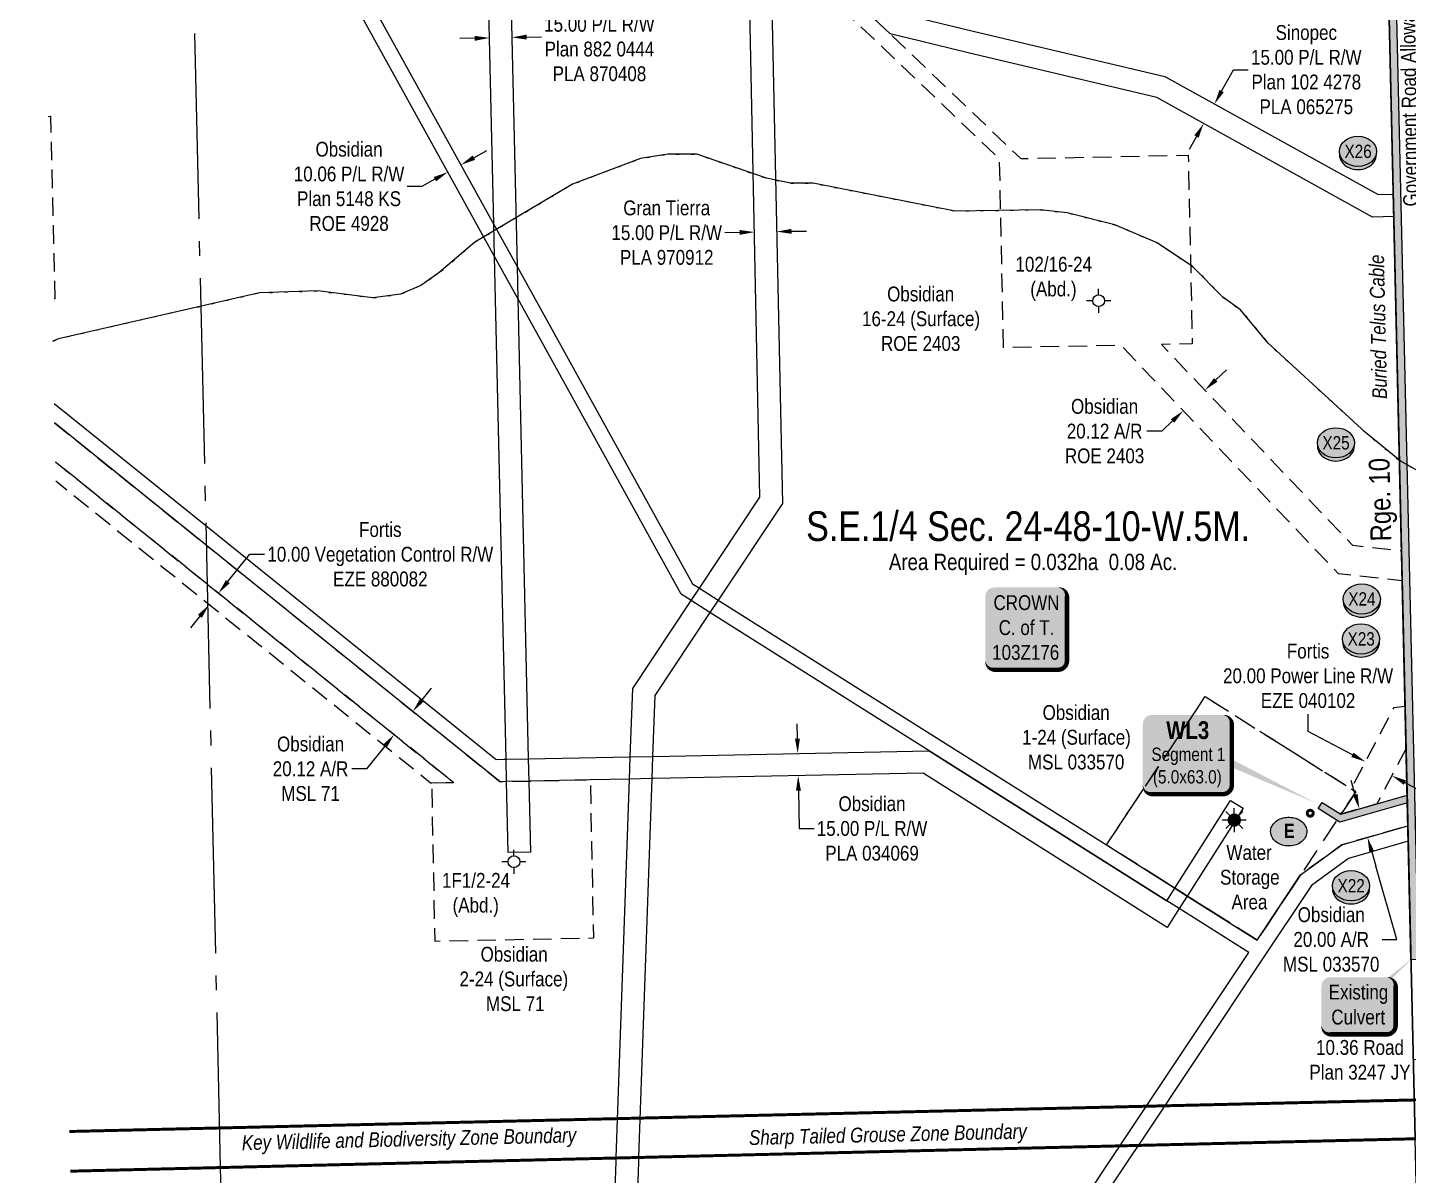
# Model space of a CAD drawing. Extents: x 610781 to 621788, y 5887608 to 5892675.
# Drawn here: x 611538 to 612468, y 5890116 to 5890889 of the extents above; entities that cross this region are included whole.
import ezdxf
from ezdxf.enums import TextEntityAlignment as Align

# ---------------------------------------------------------------- set-up
doc = ezdxf.new("R2010")
doc.units = 0
doc.header["$LTSCALE"] = 5
doc.header["$PDSIZE"] = -1.5
for name, pattern in [('DASHDOT2', [12.7, 6.35, -3.175, 0, -3.175]), ('foc-ACCESSROAD', [3.75, 2.5, -1.25]), ('foc-FLOWLINE', [3.75, 2.5, -1.25]), ('foc-QUARTERLINE', [33, 25, -3, 2, -3]), ('foc-WHEELTRACKS', [2, 0.4, -1.6]), ('HIDDEN2', [4.7625, 3.175, -1.5875])]:
    doc.linetypes.add(name, pattern=pattern)
doc.layers.get('Defpoints').update_dxf_attribs({"color": 9})
for name, color, linetype in [('AS-OWNER', 7, 'Continuous'), ('AS-TELUS', 224, 'foc-TEL'), ('AS-WILDLIFE', 131, 'DASHDOT2'), ('C-RW', 13, 'Continuous'), ('C-SYMBOL', 7, 'Continuous'), ('C-WS', 13, 'foc-ACCESSROAD'), ('C-WS-S', 13, 'Continuous'), ('CG-NOTES', 7, 'Continuous'), ('D-TXT', 6, 'Continuous'), ('F-EZE', 190, 'foc-FLOWLINE'), ('F-RW', 190, 'Continuous'), ('L-AREAWORK', 5, 'Continuous'), ('L-ROAD-T', 7, 'Continuous'), ('L-SEC', 7, 'Continuous'), ('L-SECQ', 8, 'foc-QUARTERLINE'), ('L-TITLEDB-T', 4, 'Continuous'), ('P-CROSSINGS', 250, 'Continuous'), ('P-TEMP-BLOCKS', 250, 'Continuous'), ('P-TEMP-H', 41, 'Continuous'), ('P-TEMP_WORKSPACE', 46, 'Continuous'), ('P-WORKAREA-COUNTY-H1', 71, 'Continuous'), ('P-WORKAREA-COUNTY1', 104, 'Continuous'), ('T-EXISTING TFA', 220, 'HIDDEN2'), ('T-EXISTING TFA-T', 220, 'Continuous'), ('T-WATER-P3', 160, 'foc-WHEELTRACKS')]:
    doc.layers.add(name, color=color, linetype=linetype)
for name, color, linetype, lineweight in [('C-AR-T', 13, 'Continuous', 9), ('C-RW-T', 13, 'Continuous', 9), ('C-WS-T', 13, 'Continuous', 9), ('F-EZE-T', 190, 'Continuous', 9), ('F-RW-T', 190, 'Continuous', 9)]:
    doc.layers.add(name, color=color, linetype=linetype, lineweight=lineweight)
doc.styles.add('100L', font='ARIALN.TTF', dxfattribs={"height": 11})
doc.styles.add('175L', font='ARIALN.TTF', dxfattribs={"height": 20})
doc.styles.add('240', font='ARIALN.TTF', dxfattribs={"height": 30})
doc.styles.add('80', font='ARIALN.TTF', dxfattribs={"height": 10})
doc.styles.add('80CG', font='ARIALN.TTF', dxfattribs={"height": 10})
doc.styles.add('80L', font='ARIALN.TTF', dxfattribs={"height": 10})
doc.styles.add('BOLD', font='ARIALNB.TTF')
doc.styles.add('Crossing', font='ARIALN.TTF', dxfattribs={"height": 10})
doc.styles.add('foc-LtypeFont', font='ARIALN.TTF', dxfattribs={"height": 7.35})
doc.linetypes.add('foc-TEL', pattern='A,2,-1,["T",foc-LtypeFont,S=0.2,R=0,X=-0.425,Y=-0.75],-1.24,8', length=12.24)
doc.linetypes.add('foc-TEL-NOLINE', pattern='A,0,-2,["T",foc-LtypeFont,S=0.2,R=0,X=-0.425,Y=-0.75],-10.24', length=12.24)
doc.linetypes.add('foc-TOPO-flowdirection-NOLINE', pattern='A,0,[">",foc-LtypeFont,S=0.3,R=0,X=0,Y=-0.945],-20,[">",foc-LtypeFont,S=0.3,R=0,X=0,Y=-0.945],0', length=20)
doc.dimstyles.new('Compass 5 000', dxfattribs={"dimscale": 5, "dimtxt": 9, "dimasz": 2, "dimexe": 0.2, "dimexo": 0.0625, "dimgap": 0.5, "dimtad": 0, "dimtih": 1, "dimtoh": 1, "dimzin": 0, "dimdsep": 46, "dimtxsty": '80CG', "dimcen": 0.1, "dimse1": 1, "dimse2": 1, "dimclrd": 256, "dimclrt": 256, "dimaunit": 1, "dimadec": 4, "dimazin": 0, "dimtfac": 0.06, "dimtofl": 0, "dimtmove": 0, "dimatfit": 1, "dimfxl": 0.2, "dimtolj": 1, "dimtzin": 0, "dimlwd": -1, "dimarcsym": 0})

# ---------------------------------------------------------------- blocks, each defined once
blk = doc.blocks.new('*D32')
at = {"layer": 'C-RW-T', "transparency": 16777216}
for p, q in [((611839.28, 5890882.24), (611829.28, 5890882)), ((611874.25, 5890883.05), (611884.25, 5890883.28))]:
    blk.add_line(p, q, dxfattribs=at)
for points in [[(611839.24, 5890883.9), (611839.32, 5890880.57), (611849.28, 5890882.47)], [(611874.21, 5890884.71), (611874.29, 5890881.38), (611864.25, 5890882.81)]]:
    blk.add_solid(points, dxfattribs=at)
at = {"layer": 'Defpoints', "color": 0, "transparency": 16777216}
for p in [(611849.28, 5890882.65), (611864.25, 5890883), (611864.25, 5890882.81)]:
    blk.add_point(p, dxfattribs=at)
at = {"layer": 'C-RW-T', "transparency": 16777216, "insert": (611923.33, 5890883.28), "char_height": 10, "attachment_point": 5, "style": '80CG'}
blk.add_mtext('\\A1;Obsidian\\P15.00 P/L R/W\\PPlan 882 0444\\PPLA 870408', dxfattribs=at)
blk = doc.blocks.new('*D33')
at = {"layer": 'Defpoints', "color": 0, "transparency": 16777216}
for p in [(612330.44, 5890824.8), (612384.74, 5890811.9), (612377.46, 5890798.76)]:
    blk.add_point(p, dxfattribs=at)
at = {"layer": 'F-RW-T', "transparency": 16777216}
for p, q in [((612342.56, 5890846.69), (612350.51, 5890861.05)), ((612350.51, 5890861.05), (612360.51, 5890861.05)), ((612325.59, 5890816.05), (612320.75, 5890807.31))]:
    blk.add_line(p, q, dxfattribs=at)
for points in [[(612341.1, 5890847.5), (612344.02, 5890845.88), (612337.72, 5890837.94)], [(612324.13, 5890816.86), (612327.05, 5890815.25), (612330.44, 5890824.8)]]:
    blk.add_solid(points, dxfattribs=at)
at = {"layer": 'F-RW-T', "transparency": 16777216, "insert": (612399.6, 5890861.05), "char_height": 10, "attachment_point": 5, "style": '80CG'}
blk.add_mtext('\\A1;Sinopec\\P15.00 P/L R/W\\PPlan 102 4278\\PPLA 065275', dxfattribs=at)
blk = doc.blocks.new('*D34')
at = {"layer": 'C-RW-T', "transparency": 16777216}
for p, q in [((612056.71, 5890410.29), (612056.51, 5890420.29)), ((612057.4, 5890375.3), (612057.92, 5890349.7)), ((612057.92, 5890349.7), (612067.92, 5890349.7))]:
    blk.add_line(p, q, dxfattribs=at)
for points in [[(612058.37, 5890410.33), (612055.04, 5890410.26), (612056.91, 5890400.29)], [(612059.07, 5890375.33), (612055.74, 5890375.26), (612057.2, 5890385.3)]]:
    blk.add_solid(points, dxfattribs=at)
at = {"layer": 'Defpoints', "color": 0, "transparency": 16777216}
for p in [(612057.74, 5890400.31), (612057.2, 5890385.3), (612058.04, 5890385.31)]:
    blk.add_point(p, dxfattribs=at)
at = {"layer": 'C-RW-T', "transparency": 16777216, "insert": (612107, 5890349.7), "char_height": 10, "attachment_point": 5, "style": '80CG'}
blk.add_mtext('\\A1;Obsidian\\P15.00 P/L R/W\\PPLA 034069', dxfattribs=at)
blk = doc.blocks.new('*D51')
at = {"layer": 'Defpoints', "color": 0, "transparency": 16777216}
for p in [(612026.49, 5890810.16), (612041.5, 5890810.48), (612027.72, 5890751.63)]:
    blk.add_point(p, dxfattribs=at)
at = {"layer": 'F-RW-T', "transparency": 16777216}
for p, q in [((612017.72, 5890751.42), (612007.72, 5890751.21)), ((612052.73, 5890752.16), (612062.72, 5890752.37))]:
    blk.add_line(p, q, dxfattribs=at)
for points in [[(612017.69, 5890753.09), (612017.76, 5890749.76), (612027.72, 5890751.63)], [(612052.69, 5890753.83), (612052.76, 5890750.49), (612042.73, 5890751.95)]]:
    blk.add_solid(points, dxfattribs=at)
at = {"layer": 'F-RW-T', "transparency": 16777216, "insert": (611968.64, 5890751.21), "char_height": 10, "attachment_point": 5, "style": '80CG', "bg_fill": 3, "box_fill_scale": 1.1, "bg_fill_color": 256, "bg_fill_true_color": 13158600, "bg_fill_transparency": 0}
blk.add_mtext('\\A1;Gran Tierra\\P15.00 P/L R/W\\PPLA 970912', dxfattribs=at)
blk = doc.blocks.new('GAS')
h = blk.add_hatch(color=255)
h.dxf.hatch_style = 1
edge = h.paths.add_edge_path()
edge.add_arc((0, 0), 0.9, 0, 360)
for p, q in [((-0.81, 0), (-1.62, 0)), ((-0.57, 0.57), (-1.14, 1.14)), ((0, 0.81), (0, 1.62)), ((0.57, 0.57), (1.14, 1.14)), ((1.62, 0), (0.81, 0)), ((-0.57, -0.57), (-1.14, -1.14)), ((0, -0.81), (0, -1.62)), ((1.14, -1.14), (0.57, -0.57))]:
    blk.add_line(p, q)
blk.add_circle((0, 0), 0.8)
blk = doc.blocks.new('*D83')
at = {"layer": 'C-AR-T', "transparency": 16777216}
for p, q in [((611803.87, 5890436.45), (611810.14, 5890444.24)), ((611778.69, 5890405.19), (611766.4, 5890389.93)), ((611766.4, 5890389.93), (611756.4, 5890389.93))]:
    blk.add_line(p, q, dxfattribs=at)
for points in [[(611802.57, 5890437.49), (611805.16, 5890435.4), (611797.59, 5890428.66)], [(611777.4, 5890406.24), (611779.99, 5890404.15), (611784.97, 5890412.98)]]:
    blk.add_solid(points, dxfattribs=at)
at = {"layer": 'Defpoints', "color": 0, "transparency": 16777216}
for p in [(611728.43, 5890484.37), (611715.8, 5890468.69), (611797.59, 5890428.66)]:
    blk.add_point(p, dxfattribs=at)
at = {"layer": 'C-AR-T', "transparency": 16777216, "insert": (611728.67, 5890389.93), "char_height": 10, "attachment_point": 5, "style": '80CG'}
blk.add_mtext('\\A1;Obsidian\\P20.12 A/R\\PMSL 71', dxfattribs=at)
blk = doc.blocks.new('*D84')
at = {"layer": 'Defpoints', "color": 0, "transparency": 16777216}
for p in [(611660.35, 5890500.5), (611732.89, 5890454.93), (611726.61, 5890447.13)]:
    blk.add_point(p, dxfattribs=at)
at = {"layer": 'F-EZE-T', "transparency": 16777216}
for p, q in [((611672.9, 5890516.08), (611687.73, 5890534.49)), ((611687.73, 5890534.49), (611697.73, 5890534.49)), ((611654.08, 5890492.71), (611647.81, 5890484.93))]:
    blk.add_line(p, q, dxfattribs=at)
for points in [[(611671.61, 5890517.13), (611674.2, 5890515.04), (611666.63, 5890508.29)], [(611652.78, 5890493.76), (611655.38, 5890491.67), (611660.35, 5890500.5)]]:
    blk.add_solid(points, dxfattribs=at)
at = {"layer": 'F-EZE-T', "transparency": 16777216, "insert": (611775.67, 5890534.49), "char_height": 10, "attachment_point": 5, "style": '80CG'}
blk.add_mtext('\\A1;Fortis\\P10.00 Vegetation Control R/W\\PEZE 880082', dxfattribs=at)
blk = doc.blocks.new('*D86')
at = {"layer": 'C-AR-T', "transparency": 16777216}
for p, q in [((612338.53, 5890652.02), (612345.78, 5890658.91)), ((612309.46, 5890624.35), (612302.21, 5890617.46)), ((612302.21, 5890617.46), (612292.21, 5890617.46))]:
    blk.add_line(p, q, dxfattribs=at)
for points in [[(612337.38, 5890653.22), (612339.68, 5890650.81), (612331.29, 5890645.12)], [(612308.31, 5890625.56), (612310.61, 5890623.15), (612316.7, 5890631.25)]]:
    blk.add_solid(points, dxfattribs=at)
at = {"layer": 'Defpoints', "color": 0, "transparency": 16777216}
for p in [(612316.7, 5890631.25), (612355.49, 5890619.68), (612340.91, 5890605.81)]:
    blk.add_point(p, dxfattribs=at)
at = {"layer": 'C-AR-T', "transparency": 16777216, "insert": (612263.68, 5890617.46), "char_height": 10, "attachment_point": 5, "style": '80CG', "bg_fill": 3, "box_fill_scale": 1.1, "bg_fill_color": 256, "bg_fill_true_color": 13158600, "bg_fill_transparency": 0}
blk.add_mtext('\\A1;Obsidian\\P20.12 A/R\\PROE 2403', dxfattribs=at)
blk = doc.blocks.new('*D88')
at = {"layer": 'C-RW-T', "transparency": 16777216}
for p, q in [((611838.72, 5890801.78), (611847.47, 5890806.62)), ((611803.69, 5890782.42), (611793.69, 5890782.42)), ((611812.45, 5890787.26), (611803.69, 5890782.42))]:
    blk.add_line(p, q, dxfattribs=at)
for points in [[(611837.91, 5890803.24), (611839.52, 5890800.32), (611829.96, 5890796.94)], [(611811.64, 5890788.72), (611813.25, 5890785.8), (611821.2, 5890792.1)]]:
    blk.add_solid(points, dxfattribs=at)
at = {"layer": 'Defpoints', "color": 0, "transparency": 16777216}
for p in [(611796.37, 5890857.72), (611787.6, 5890852.87), (611821.2, 5890792.1)]:
    blk.add_point(p, dxfattribs=at)
at = {"layer": 'C-RW-T', "transparency": 16777216, "insert": (611754.61, 5890782.42), "char_height": 10, "attachment_point": 5, "style": '80CG'}
blk.add_mtext('\\A1;Obsidian\\P10.06 P/L R/W\\PPlan 5148 KS\\PROE 4928', dxfattribs=at)
blk = doc.blocks.new('*D89')
at = {"layer": 'C-AR-T', "transparency": 16777216}
for p, q in [((612432.6, 5890372.52), (612429.84, 5890382.13)), ((612443.66, 5890334.06), (612446.42, 5890324.45)), ((612460.66, 5890274.92), (612446.42, 5890324.45)), ((612450.66, 5890274.92), (612460.66, 5890274.92))]:
    blk.add_line(p, q, dxfattribs=at)
for points in [[(612434.2, 5890372.98), (612431, 5890372.06), (612435.36, 5890362.91)], [(612445.26, 5890334.52), (612442.06, 5890333.6), (612440.89, 5890343.67)]]:
    blk.add_solid(points, dxfattribs=at)
at = {"layer": 'Defpoints', "color": 0, "transparency": 16777216}
for p in [(612435.36, 5890362.91), (612446.43, 5890366.09), (612451.95, 5890346.85)]:
    blk.add_point(p, dxfattribs=at)
at = {"layer": 'C-AR-T', "transparency": 16777216, "insert": (612416.39, 5890274.92), "char_height": 10, "attachment_point": 5, "style": '80CG'}
blk.add_mtext('\\A1;Obsidian\\P20.00 A/R\\PMSL 033570', dxfattribs=at)
blk = doc.blocks.new('GABD')
for p, q in [((-0.81, 0), (-1.62, 0)), ((0, 0.81), (0, 1.62)), ((1.62, 0), (0.81, 0)), ((0, -0.81), (0, -1.62))]:
    blk.add_line(p, q)
blk.add_circle((0, 0), 0.8)
blk = doc.blocks.new('*D145')
at = {"layer": 'Defpoints', "color": 0, "transparency": 16777216}
for p in [(612491, 5890231.71), (612501.32, 5890231.95), (612502.18, 5890194.5)]:
    blk.add_point(p, dxfattribs=at)
at = {"layer": 'L-TITLEDB-T', "transparency": 16777216}
for p, q in [((612481.87, 5890194.03), (612471.88, 5890193.8)), ((612512.18, 5890194.73), (612522.18, 5890194.96))]:
    blk.add_line(p, q, dxfattribs=at)
for points in [[(612481.83, 5890195.69), (612481.91, 5890192.36), (612491.87, 5890194.26)], [(612512.14, 5890196.4), (612512.22, 5890193.06), (612502.18, 5890194.5)]]:
    blk.add_solid(points, dxfattribs=at)
at = {"layer": 'L-TITLEDB-T', "transparency": 16777216, "insert": (612435.78, 5890193.8), "char_height": 10, "attachment_point": 5, "style": '80CG'}
blk.add_mtext('\\A1;10.36 Road\\PPlan 3247 JY', dxfattribs=at)
blk = doc.blocks.new('xing2')
h = blk.add_hatch(color=50)
h.dxf.hatch_style = 1
edge = h.paths.add_edge_path()
edge.add_ellipse((0, 0), major_axis=(-12.5, 0), ratio=0.816297, start_angle=0, end_angle=360)
h = blk.add_hatch(color=250)
h.dxf.hatch_style = 1
edge = h.paths.add_edge_path()
edge.add_ellipse((0, -2.05), major_axis=(-12.5, 0), ratio=0.816297, start_angle=0, end_angle=180)
edge.add_line((12.5, -2.05), (12.5, 0))
edge.add_ellipse((0, 0), major_axis=(-12.5, 0), ratio=0.816297, start_angle=0, end_angle=180, ccw=False)
edge.add_line((-12.5, 0), (-12.5, -2.05))
at = {"color": 250}
blk.add_ellipse((0, 0), major_axis=(-12.5, 0), ratio=0.816297, dxfattribs=at)
blk.add_ellipse((0, -2.05), major_axis=(-12.5, 0), ratio=0.816297, start_param=0, end_param=3.141593, dxfattribs=at)
at = {"color": 250, "style": 'Crossing'}
blk.add_attdef('CROSSING', text='', height=9, dxfattribs=at).set_placement((0.09, 0.02), align=Align.MIDDLE_CENTER)
at = {"color": 250, "style": 'Crossing', "flags": 1}
for tag, p in [('OWNER', (0.09, -12.49)), ('DESCRIPTION', (0.09, -25.77)), ('LOCATION', (0.09, -39.3)), ('DWG_REF', (0.09, -52.84))]:
    blk.add_attdef(tag, text='', height=9, dxfattribs=at).set_placement(p, align=Align.MIDDLE_CENTER)
blk = doc.blocks.new('*U204')
h = blk.add_hatch(color=191)
edge = h.paths.add_edge_path()
edge.add_line((-24, -34.83), (24, -34.83))
edge.add_arc((24, -28.83), 6, 270, 360)
edge.add_line((30, -28.83), (30, 12.5))
edge.add_arc((24, 12.5), 6, 0, 90)
edge.add_line((24, 18.5), (-24, 18.5))
edge.add_arc((-24, 12.5), 6, 90, 180)
edge.add_line((-30, 12.5), (-30, -28.83))
edge.add_arc((-24, -28.83), 6, 180, 270)
at = {"color": 250, "flags": 128}
blk.add_lwpolyline([(-24, -34.83, 3, 3, 0), (24, -34.83, 3, 3, 0.414214), (30, -28.83, 3, 3, 0), (30, 12.5, 3, 0, 0.414214), (24, 18.5, 0, 0, 0), (-24, 18.5, 0, 0, 0.414214), (-30, 12.5, 0, 0, 0), (-30, -28.83, 0, 3, 0.414214)], format="xyseb", close=True, dxfattribs=at)
at = {"flags": 128}
blk.add_lwpolyline([(87.22, -41.15, 0, 7.5, 0), (0, 0, 0, 0, 0)], format="xyseb", dxfattribs=at)
at = {"color": 250}
for tag, p, height, style in [('TEMP_AREA_W1_001', (-9.21, 2.24), 12, 'BOLD'), ('ENTER_TEXT_001', (-30.66, -12.47), 9, '80')]:
    blk.add_attdef(tag, p, '', height=height, dxfattribs=dict(at, style=style))
blk = doc.blocks.new('AA')
at = {"const_width": 4}
blk.add_lwpolyline([(-1, 0, 1), (1, 0, 1)], format="xyb", close=True, dxfattribs=at)
blk.add_circle((0, 0), 2)
blk = doc.blocks.new('Route_Letters')
h = blk.add_hatch(color=255)
h.dxf.hatch_style = 1
edge = h.paths.add_edge_path()
edge.add_ellipse((-0.12, 0.46), major_axis=(-11.97, 0), ratio=0.789318, start_angle=0, end_angle=360)
at = {"color": 5}
blk.add_open_spline([(-12.34, 0.46), (-12.34, -0.25), (-12.24, -0.97), (-11.72, -2.79), (-11.14, -3.88), (-9.56, -5.81), (-8.54, -6.66), (-6.22, -8.02), (-4.9, -8.54), (-2.12, -9.17), (-0.66, -9.3), (2.22, -9.13), (3.64, -8.84), (6.27, -7.89), (7.48, -7.22), (9.54, -5.6), (10.38, -4.64), (11.6, -2.54), (11.97, -1.4), (12.18, 0.91), (12.02, 2.08), (11.2, 4.3), (10.54, 5.35), (8.8, 7.2), (7.72, 7.99), (5.29, 9.24), (3.93, 9.68), (1.11, 10.18), (-0.35, 10.23), (-3.22, 9.91), (-4.61, 9.55), (-7.16, 8.47), (-8.32, 7.75), (-10.24, 6.02), (-11, 5.02), (-12.05, 2.86), (-12.32, 1.7), (-12.34, 0.52), (-12.34, 0.49), (-12.34, 0.46)], degree=3, knots=[0, 0, 0, 0, 0.219529, 0.219529, 0.575727, 0.575727, 0.931924, 0.931924, 1.288121, 1.288121, 1.644318, 1.644318, 2.000515, 2.000515, 2.356712, 2.356712, 2.712909, 2.712909, 3.069107, 3.069107, 3.425304, 3.425304, 3.781501, 3.781501, 4.137698, 4.137698, 4.493895, 4.493895, 4.850092, 4.850092, 5.20629, 5.20629, 5.562487, 5.562487, 5.918684, 5.918684, 6.274881, 6.274881, 6.283185, 6.283185, 6.283185, 6.283185], dxfattribs=at)
at = {"color": 14, "style": 'BOLD'}
blk.add_attdef('A', text='', height=9.5, dxfattribs=at).set_placement((0.22, 0.98), align=Align.MIDDLE)
blk = doc.blocks.new('*U135')
h = blk.add_hatch(color=255)
edge = h.paths.add_edge_path()
edge.add_line((-21.5, -28.5), (21.5, -28.5))
edge.add_arc((21.5, -22.5), 6, 270, 360)
edge.add_line((27.5, -22.5), (27.5, 21))
edge.add_arc((21.5, 21), 6, 0, 90)
edge.add_line((21.5, 27), (-21.5, 27))
edge.add_arc((-21.5, 21), 6, 90, 180)
edge.add_line((-27.5, 21), (-27.5, -22.5))
edge.add_arc((-21.5, -22.5), 6, 180, 270)
at = {"color": 14, "flags": 128}
blk.add_lwpolyline([(-21.5, -28.5, 3, 3, 0), (21.5, -28.5, 3, 3, 0.414214), (27.5, -22.5, 3, 3, 0), (27.5, 21, 3, 0, 0.414214), (21.5, 27, 0, 0, 0), (-21.5, 27, 0, 0, 0.414214), (-27.5, 21, 0, 0, 0), (-27.5, -22.5, 0, 3, 0.414214)], format="xyseb", close=True, dxfattribs=at)
at = {"color": 14, "style": '80'}
blk.add_attdef('ENTER_TEXT_001', (-26.85, -4.92), '', height=10, dxfattribs=at)
blk = doc.blocks.new('*U207')
h = blk.add_hatch(color=254)
edge = h.paths.add_edge_path()
edge.add_line((-19, -20), (19, -20))
edge.add_arc((19, -14), 6, 270, 360)
edge.add_line((25, -14), (25, 12.5))
edge.add_arc((19, 12.5), 6, 0, 90)
edge.add_line((19, 18.5), (-19, 18.5))
edge.add_arc((-19, 12.5), 6, 90, 180)
edge.add_line((-25, 12.5), (-25, -14))
edge.add_arc((-19, -14), 6, 180, 270)
at = {"color": 160, "flags": 128}
blk.add_lwpolyline([(-19, -20, 3, 3, 0), (19, -20, 3, 3, 0.414214), (25, -14, 3, 3, 0), (25, 12.5, 3, 0, 0.414214), (19, 18.5, 0, 0, 0), (-19, 18.5, 0, 0, 0.414214), (-25, 12.5, 0, 0, 0), (-25, -14, 0, 3, 0.414214)], format="xyseb", close=True, dxfattribs=at)
at = {"color": 160, "style": '80'}
blk.add_attdef('ENTER_TEXT_001', (-26.85, -4.92), '', height=10, dxfattribs=at)

msp = doc.modelspace()

# ---------------------------------------------------------------- hatches: boundary and pattern name
at = {"layer": 'P-TEMP-H'}
h = msp.add_hatch(color=256, dxfattribs=at)
h.dxf.hatch_style = 1
h.paths.add_polyline_path([(612467.559, 5890372.162), (612467.679, 5890366.996), (612422.157, 5890353.909), (612407.578, 5890363.112), (612410.245, 5890367.338), (612422.93, 5890359.332)])
at = {"layer": 'P-WORKAREA-COUNTY-H1'}
h = msp.add_hatch(color=256, dxfattribs=at)
h.dxf.hatch_style = 1
edge = h.paths.add_edge_path()
edge.add_arc((611739.098, 5888981.847), 90.354, 123.592921, 167.709036, ccw=False)
edge.add_line((611689.106, 5889057.111), (611689.773, 5889057.551))
edge.add_arc((611810.5, 5888865.879), 226.524, 120.092271, 122.205222, ccw=False)
edge.add_line((611696.922, 5889061.872), (611740.61, 5889083.982))
edge.add_line((611740.61, 5889083.982), (611952.759, 5889191.429))
edge.add_arc((530229.13, 6050637.304), 180951.712, 296.84845563, 296.87355299)
edge.add_line((612023.469, 5889227.242), (612128.297, 5889280.464))
edge.add_line((612128.297, 5889280.464), (612193.384, 5889333.875))
edge.add_line((612193.384, 5889333.875), (612243.764, 5889375.06))
edge.add_line((612243.764, 5889375.06), (612319.297, 5889436.981))
edge.add_line((612319.297, 5889436.981), (612366.803, 5889475.926))
edge.add_arc((612074.144, 5889832.818), 461.542, 309.352545, 320.539879)
edge.add_arc((612079.093, 5889829.285), 455.476, 320.487313, 332.197726)
edge.add_line((612481.99, 5889616.841), (612510.335, 5889616.841))
edge.add_line((612510.335, 5889616.841), (612508.59, 5889693.606))
edge.add_line((612508.59, 5889693.606), (612498.415, 5890141.395))
edge.add_line((612498.415, 5890141.395), (612495.628, 5890261.724))
edge.add_line((612495.628, 5890261.724), (612470.14, 5890261.132))
edge.add_line((612470.14, 5890261.132), (612454.248, 5890944.827))
edge.add_line((612454.248, 5890944.827), (612440.942, 5891528.329))
edge.add_line((612440.942, 5891528.329), (612440.828, 5891533.326))
edge.add_line((612440.828, 5891533.326), (612445.825, 5891533.439))
edge.add_line((612445.825, 5891533.439), (612459.245, 5890944.944))
edge.add_line((612459.245, 5890944.944), (612475.022, 5890266.245))
edge.add_line((612475.022, 5890266.245), (612500.531, 5890266.837))
edge.add_line((612500.531, 5890266.837), (612503.412, 5890141.51))
edge.add_line((612503.412, 5890141.51), (612513.587, 5889693.719))
edge.add_line((612513.587, 5889693.719), (612515.448, 5889611.843))
edge.add_line((612515.448, 5889611.843), (612484.993, 5889611.843))
edge.add_arc((612079.093, 5889829.285), 460.474, 320.487313, 331.821939, ccw=False)
edge.add_arc((612074.16, 5889832.801), 466.517, 309.352264, 320.539598, ccw=False)
edge.add_line((612369.972, 5889472.062), (612322.465, 5889433.116))
edge.add_line((612322.465, 5889433.116), (612246.93, 5889371.193))
edge.add_line((612246.93, 5889371.193), (612196.551, 5889330.008))
edge.add_line((612196.551, 5889330.008), (612131.046, 5889276.254))
edge.add_line((612131.046, 5889276.254), (612025.732, 5889222.786))
edge.add_arc((530225.209, 6050645.04), 180965.383, 296.84845727, 296.87355464, ccw=False)
edge.add_line((611955.016, 5889186.97), (611742.868, 5889079.523))
edge.add_line((611742.868, 5889079.523), (611699.306, 5889057.477))
edge.add_arc((611810.5, 5888865.879), 221.526, 120.128729, 122.192181)
edge.add_line((611692.48, 5889053.349), (611691.863, 5889052.943))
edge.add_arc((611739.098, 5888981.847), 85.356, 123.599422, 167.709036)
edge.add_line((611655.698, 5889000.018), (611650.814, 5889001.082))

# ---------------------------------------------------------------- linework, layer by layer
at = {"layer": 'AS-TELUS', "linetype": 'foc-TEL-NOLINE', "flags": 128}
msp.add_lwpolyline([(612104.4, 5889333.232), (612160.697, 5889379.309), (612176.312, 5889392.093), (612194.052, 5889406.618), (612201.894, 5889413.049), (612206.313, 5889416.678), (612215.803, 5889424.471), (612220.533, 5889428.357), (612225.251, 5889432.222), (612246.6, 5889449.714), (612254.389, 5889456.096), (612276.813, 5889474.47), (612286.693, 5889482.565), (612331.356, 5889519.16), (612333.669, 5889521.07), (612335.968, 5889522.997), (612338.253, 5889524.941), (612340.523, 5889526.901), (612342.779, 5889528.879), (612345.413, 5889531.228), (612348.026, 5889533.601), (612350.619, 5889535.995), (612353.191, 5889538.412), (612355.742, 5889540.852), (612358.271, 5889543.313), (612360.779, 5889545.796), (612363.265, 5889548.301), (612365.729, 5889550.828), (612368.171, 5889553.376), (612370.592, 5889555.946), (612372.989, 5889558.536), (612375.364, 5889561.146), (612377.717, 5889563.777), (612380.046, 5889566.429), (612382.352, 5889569.101), (612384.635, 5889571.793), (612386.894, 5889574.504), (612389.13, 5889577.234), (612391.342, 5889579.985), (612393.529, 5889582.755), (612395.693, 5889585.543), (612397.833, 5889588.35), (612399.948, 5889591.176), (612402.038, 5889594.02), (612404.104, 5889596.882), (612406.144, 5889599.761), (612408.16, 5889602.658), (612410.15, 5889605.573), (612412.115, 5889608.505), (612414.054, 5889611.454), (612415.968, 5889614.419), (612417.855, 5889617.401), (612419.717, 5889620.4), (612421.553, 5889623.415), (612423.362, 5889626.445), (612425.145, 5889629.491), (612426.901, 5889632.552), (612428.631, 5889635.629), (612430.334, 5889638.72), (612432.01, 5889641.826), (612433.658, 5889644.947), (612435.28, 5889648.082), (612436.875, 5889651.231), (612438.442, 5889654.393), (612439.982, 5889657.569), (612441.493, 5889660.758), (612442.977, 5889663.96), (612444.433, 5889667.175), (612445.861, 5889670.403), (612447.261, 5889673.642), (612448.78, 5889677.247), (612450.021, 5889680.267), (612451.238, 5889683.298), (612452.43, 5889686.338), (612453.596, 5889689.382), (612453.834, 5889690.019), (612454.739, 5889692.439), (612455.066, 5889693.326), (612456.266, 5889696.645), (612457.438, 5889699.974), (612458.58, 5889703.314), (612459.694, 5889706.662), (612460.778, 5889710.021), (612461.833, 5889713.39), (612462.859, 5889716.767), (612463.855, 5889720.153), (612464.823, 5889723.547), (612465.76, 5889726.95), (612466.668, 5889730.36), (612467.18, 5889732.342), (612467.542, 5889733.78), (612468.022, 5889735.686), (612468.391, 5889737.206), (612468.835, 5889739.038), (612469.21, 5889740.639), (612469.62, 5889742.397), (612470, 5889744.078), (612470.372, 5889745.752), (612470.759, 5889747.526), (612471.098, 5889749.112), (612471.488, 5889750.978), (612471.795, 5889752.478), (612472.186, 5889754.438), (612472.462, 5889755.85), (612472.855, 5889757.904), (612473.102, 5889759.226), (612473.494, 5889761.374), (612473.714, 5889762.609), (612474.104, 5889764.85), (612474.682, 5889768.332), (612475.23, 5889771.819), (612475.747, 5889775.311), (612476.234, 5889778.806), (612476.691, 5889782.306), (612477.118, 5889785.809), (612477.513, 5889789.316), (612477.879, 5889792.827), (612478.214, 5889796.34), (612478.518, 5889799.856), (612478.791, 5889803.375), (612479.035, 5889806.896), (612479.247, 5889810.419), (612479.429, 5889813.944), (612479.581, 5889817.47), (612479.701, 5889820.998), (612479.791, 5889824.526), (612479.85, 5889828.055), (612479.968, 5889830.634), (612472.938, 5890140.722), (612454.248, 5890944.827), (612435.912, 5891748.933), (612435.45, 5891769.036), (612414.651, 5892673.451)], dxfattribs=at)
at = {"layer": 'AS-WILDLIFE', "const_width": 1.999, "flags": 128}
msp.add_lwpolyline([(611566.209, 5890145.563), (613395.089, 5890188.437)], dxfattribs=at)
at = {"layer": 'C-RW'}
for points in [[(611757.371, 5890928.196), (611852.213, 5890756.783), (611867.832, 5890728.516), (611985.968, 5890514.683), (611990.68, 5890511.709), (612003.374, 5890503.696), (612264.881, 5890338.634), (612264.881, 5890338.634), (612310.919, 5890309.576), (612319.381, 5890304.237), (612366.444, 5890274.532), (612395.693, 5890318.442), (612423.506, 5890338.677), (612468.04, 5890351.479), (612468.281, 5890341.093), (612427.992, 5890329.502), (612403.082, 5890311.388), (612369.244, 5890260.596), (612286.493, 5890136.327), (612274.209, 5890136.033), (612360.858, 5890266.172), (612313.935, 5890295.726), (612305.527, 5890301.091), (612145.548, 5890402.059), (611997.717, 5890495.232), (611985.174, 5890503.413), (611978.412, 5890507.563), (611868.316, 5890706.861), (611852.691, 5890735.131), (611746.105, 5890927.927)], [(611863.142, 5890930.724), (611867.832, 5890728.516), (611868.316, 5890706.861), (611875.375, 5890396.677), (611875.716, 5890381.672), (611875.716, 5890381.672), (611876.804, 5890333.809), (611861.812, 5890333.479), (611860.724, 5890381.373), (611860.383, 5890396.378), (611852.691, 5890735.131), (611852.213, 5890756.783), (611848.161, 5890930.366)], [(611555.875, 5890636.199), (611658.11, 5890553.853), (611853.786, 5890396.247), (611858.798, 5890396.347), (611860.383, 5890396.378), (611875.375, 5890396.677), (611944.11, 5890398.05), (611959.138, 5890398.349), (611959.506, 5890398.356), (612145.548, 5890402.059), (612305.527, 5890301.091), (612310.919, 5890309.576), (612348.509, 5890368.709), (612356.952, 5890363.342), (612319.381, 5890304.237), (612313.935, 5890295.726), (612305.938, 5890283.089), (612141.347, 5890386.975), (611959.806, 5890383.351), (611958.614, 5890383.328), (611943.586, 5890383.028), (611917.142, 5890382.499), (611875.716, 5890381.672), (611860.724, 5890381.373), (611856.408, 5890381.288), (611658.405, 5890540.769), (611556.147, 5890623.133)], [(612220.677, 5890055.755), (612274.209, 5890136.033), (612286.493, 5890136.327), (612282.572, 5890130.423), (612232.951, 5890056.034)]]:
    msp.add_lwpolyline(points, dxfattribs=at)
at = {"layer": 'C-WS', "flags": 128}
for points in [[(611538.018, 5891441.605), (611640.285, 5891343.062), (611734.673, 5891252.112), (611756.465, 5891231.113), (611775.501, 5891212.777), (611790.756, 5891198.076), (611806.024, 5891183.359), (611900.875, 5891091.961), (611915.039, 5891078.313), (611932.194, 5891061.782), (611943.633, 5891050.761), (612022.912, 5890975.996), (612038.258, 5890961.524), (612065.767, 5890935.575), (612119.196, 5890885.195), (612207.149, 5890801.129), (612320.054, 5890803.525), (612322.752, 5890676.382), (612301.967, 5890675.94), (612430.739, 5890540.595), (612463.793, 5890536.979), (612464.265, 5890516.676), (612421.229, 5890521.384), (612274.731, 5890675.362), (612195.609, 5890673.683), (612192.911, 5890800.826), (612112.266, 5890877.895), (612051.459, 5890935.232), (612038.596, 5890947.37), (612023.245, 5890961.847), (611936.687, 5891043.475), (611927.891, 5891051.951), (611916.273, 5891063.147), (611900.322, 5891078.518), (611899.416, 5891079.391), (611858.851, 5891118.48), (611852.305, 5891124.789), (611792.294, 5891182.618), (611791.858, 5891183.038), (611776.594, 5891197.748), (611758.61, 5891215.078), (611736.83, 5891236.066), (611715.053, 5891257.051), (611640.607, 5891328.789), (611538.34, 5891427.338)], [(611551.83, 5890829.613), (611553.444, 5890829.652), (611556.393, 5890706.708), (611554.405, 5890706.66)], [(611556.147, 5890623.133), (611658.405, 5890540.769), (611856.408, 5890381.288), (611860.724, 5890381.373), (611875.716, 5890381.672), (611917.142, 5890382.499), (611919.272, 5890275.783), (611812.555, 5890273.653), (611810.426, 5890380.359), (611825.091, 5890380.663), (611659, 5890514.441), (611556.696, 5890596.842)]]:
    msp.add_lwpolyline(points, dxfattribs=at)
msp.add_lwpolyline([(612429.89, 5890376.469), (612433.026, 5890374.489), (612422.93, 5890359.332), (612447.145, 5890366.292), (612467.559, 5890372.162), (612468.04, 5890351.479), (612423.506, 5890338.677), (612395.693, 5890318.442), (612366.444, 5890274.532), (612319.381, 5890304.237), (612310.919, 5890309.576), (612264.881, 5890338.634), (612331.464, 5890438.594), (612429.89, 5890376.469)], close=True, dxfattribs=at)
at = {"layer": 'CG-NOTES', "color": 160, "flags": 128}
msp.add_lwpolyline([(612471.721, 5890262.74, 0, 4.998, 0), (612435.011, 5890230.603, 0, 0, 0)], format="xyseb", dxfattribs=at)
at = {"layer": 'F-EZE', "flags": 128}
msp.add_lwpolyline([(611556.696, 5890596.842), (611659, 5890514.441), (611825.1, 5890380.656), (611810.426, 5890380.354), (611809.553, 5890380.331), (611659.295, 5890501.355), (611556.968, 5890583.774)], dxfattribs=at)
msp.add_lwpolyline([(612466.892, 5890403.656), (612447.145, 5890366.292), (612422.93, 5890359.332), (612433.026, 5890374.489), (612429.89, 5890376.469), (612458.828, 5890431.225), (612466.227, 5890432.282), (612466.892, 5890403.656)], close=True, dxfattribs=at)
at = {"layer": 'F-EZE-T'}
msp.add_line((612466.051, 5890380.664), (612474.892, 5890375.991), dxfattribs=at)
msp.add_lwpolyline([(612430.676, 5890399.359), (612400.803, 5890415.148), (612400.803, 5890426.751)], dxfattribs=at)
for points in [[(612431.455, 5890400.833), (612429.898, 5890397.886), (612439.518, 5890394.687)], [(612466.83, 5890382.137), (612465.272, 5890379.19), (612457.21, 5890385.336)]]:
    msp.add_solid(points, dxfattribs=at)
at = {"layer": 'F-RW'}
for points in [[(611931.97, 5890049.764), (611934.605, 5890125.345), (611934.696, 5890127.919), (611943.587, 5890383.028), (611944.11, 5890398.05), (611945.715, 5890444.094), (611985.191, 5890503.446), (611990.68, 5890511.709), (612031.482, 5890573.066), (612023.866, 5890934.571)], [(612038.87, 5890934.93), (612046.598, 5890568.695), (612003.374, 5890503.696), (611997.711, 5890495.201), (611960.566, 5890439.324), (611959.138, 5890398.349), (611958.615, 5890383.328), (611949.726, 5890128.278), (611949.605, 5890124.823), (611946.673, 5890040.717)], [(612116.825, 5890901.173), (612175.12, 5890887.009), (612304.274, 5890856.428), (612447.924, 5890776.931), (612458.211, 5890777.161), (612458.559, 5890762.156), (612444.212, 5890761.779), (612298.815, 5890842.316), (612171.661, 5890872.404), (612138.736, 5890880.49), (612119.196, 5890885.195), (612065.766, 5890935.575)]]:
    msp.add_lwpolyline(points, dxfattribs=at)
at = {"layer": 'L-SEC'}
for points in [[(612435.912, 5891748.933), (612454.248, 5890944.827), (612472.938, 5890140.722)], [(611566.878, 5890119.015), (611667.809, 5890121.486), (612472.938, 5890140.722)]]:
    msp.add_lwpolyline(points, dxfattribs=at)
at = {"layer": 'L-SECQ'}
for p, q in [((611650.553, 5890885.568), (611667.809, 5890121.486)), ((611667.809, 5890121.486), (611704.359, 5888514.385))]:
    msp.add_line(p, q, dxfattribs=at)
at = {"layer": 'P-TEMP_WORKSPACE'}
msp.add_lwpolyline([(612467.559, 5890372.162), (612467.679, 5890366.996), (612422.157, 5890353.909), (612407.578, 5890363.112), (612410.245, 5890367.338), (612422.93, 5890359.332)], close=True, dxfattribs=at)
at = {"layer": 'P-WORKAREA-COUNTY1', "flags": 128}
msp.add_lwpolyline([(612508.59, 5889693.606), (612498.415, 5890141.395), (612495.628, 5890261.724), (612470.14, 5890261.132), (612454.248, 5890944.827), (612440.942, 5891528.329), (612440.828, 5891533.326), (612445.825, 5891533.439), (612459.245, 5890944.944), (612475.022, 5890266.245), (612500.509, 5890266.837), (612503.412, 5890141.51), (612513.587, 5889693.719)], dxfattribs=at)
at = {"layer": 'T-EXISTING TFA'}
msp.add_lwpolyline([(612366.444, 5890274.532), (612264.881, 5890338.634), (612331.464, 5890438.594), (612433.027, 5890374.493)], close=True, dxfattribs=at)
at = {"layer": 'T-WATER-P3', "flags": 128}
msp.add_lwpolyline([(611555.002, 5890678.074), (611558.838, 5890679.81), (611694.243, 5890710.76), (611733.623, 5890711.96), (611770.667, 5890707.367), (611789.195, 5890709.758), (611802.918, 5890715.686), (611815.176, 5890724.142), (611839.449, 5890744.843), (611905.178, 5890783.988), (611950.988, 5890801.26), (611969.448, 5890804.181), (611988.851, 5890804.154), (612035.822, 5890787.92), (612051.958, 5890784.633), (612067.385, 5890784.597), (612163.072, 5890765.81), (612220.491, 5890766.689), (612238.503, 5890764.67), (612270.498, 5890756.528), (612299.176, 5890744.42), (612322.991, 5890728.552), (612343.384, 5890707.822), (612355.274, 5890699.176), (612373.976, 5890676.696), (612439.575, 5890616.478), (612462.849, 5890597.397), (612529.385, 5890559.679), (612574.936, 5890520.848), (612614.2, 5890478.237), (612627.301, 5890468.068), (612703.228, 5890436.557), (612715.84, 5890427.33), (612773.177, 5890375.222), (612785.413, 5890367.174), (612816.497, 5890356.705), (612851.129, 5890350.567), (612927.362, 5890347.54), (612960.466, 5890340.488), (613077.907, 5890273.934), (613135.166, 5890251.967), (613298.501, 5890216.247), (613326.948, 5890203.718), (613341.594, 5890197.075), (613374.763, 5890186.047), (613395.364, 5890176.006)], dxfattribs=at)
at = {"layer": 'T-WATER-P3', "linetype": 'foc-TOPO-flowdirection-NOLINE', "flags": 128}
msp.add_lwpolyline([(613395.364, 5890176.006), (613374.763, 5890186.047), (613341.594, 5890197.075), (613326.948, 5890203.718), (613298.501, 5890216.247), (613135.166, 5890251.967), (613077.907, 5890273.934), (612960.466, 5890340.488), (612927.362, 5890347.54), (612851.129, 5890350.567), (612816.497, 5890356.705), (612785.413, 5890367.174), (612773.177, 5890375.222), (612715.84, 5890427.33), (612703.228, 5890436.557), (612627.301, 5890468.068), (612614.2, 5890478.237), (612574.936, 5890520.848), (612529.385, 5890559.679), (612462.849, 5890597.397), (612439.575, 5890616.478), (612373.976, 5890676.696), (612355.274, 5890699.176), (612343.384, 5890707.822), (612322.991, 5890728.552), (612299.176, 5890744.42), (612270.498, 5890756.528), (612238.503, 5890764.67), (612220.491, 5890766.689), (612163.072, 5890765.81), (612067.385, 5890784.597), (612051.958, 5890784.633), (612035.822, 5890787.92), (611988.851, 5890804.154), (611969.448, 5890804.181), (611950.988, 5890801.26), (611905.178, 5890783.988), (611839.449, 5890744.843), (611815.176, 5890724.142), (611802.918, 5890715.686), (611789.195, 5890709.758), (611770.667, 5890707.367), (611733.623, 5890711.96), (611694.243, 5890710.76), (611558.838, 5890679.81), (611555.002, 5890678.074)], dxfattribs=at)

# ---------------------------------------------------------------- block references
at = {"layer": 'AS-OWNER'}
ref = msp.add_blockref('*U135', (612210.869, 5890485.189), dxfattribs=dict(at, xscale=0.999224410433348, yscale=0.999224410433348, zscale=0.999224410433348))
ref.add_attrib('ENTER_TEXT_001', 'CROWN', (612188.826, 5890496.952), dxfattribs={"layer": '0', "color": 14, "height": 9.9922, "style": '80'})
ref.add_attrib('ENTER_TEXT_002', 'C. of T.', (612192.319, 5890480.121), dxfattribs={"layer": '0', "color": 14, "height": 9.9922, "style": '80'})
ref.add_attrib('ENTER_TEXT_003', '103Z176', (612187.933, 5890463.426), dxfattribs={"layer": '0', "color": 14, "height": 9.9922, "style": '80'})
at = {"layer": 'C-WS-S'}
for name, p, xscale, yscale, zscale in [('GABD', (612259.684, 5890705.392), 4.998044999999999, 4.998044999999999, 4.998044999999999), ('GAS', (612351.055, 5890355.406), 5.000000000000039, 5.000000000000039, 5.000000000000039), ('GABD', (611865.713, 5890327.346), 4.998044999999999, 4.998044999999999, 4.998044999999999)]:
    msp.add_blockref(name, p, dxfattribs=dict(at, xscale=xscale, yscale=yscale, zscale=zscale))
at = {"layer": 'CG-NOTES', "color": 1, "xscale": 0.999609, "yscale": 0.999609, "zscale": 0.999609}
msp.add_blockref('AA', (612402.258, 5890360.032), dxfattribs=at)
msp.add_blockref('Route_Letters', (612387.9, 5890347.184), dxfattribs=at).add_auto_attribs({'A': 'E'})
at = {"layer": 'CG-NOTES'}
ref = msp.add_blockref('*U207', (612434.827, 5890230.998), dxfattribs=dict(at, xscale=1.00013101716325, yscale=1.00013101716325, zscale=1.00013101716325))
ref.add_attrib('ENTER_TEXT_001', 'Existing', (612414.709, 5890234.506), dxfattribs={"layer": '0', "color": 160, "height": 10.0013, "style": '80'})
ref.add_attrib('ENTER_TEXT_002', 'Culvert', (612416.445, 5890217.66), dxfattribs={"layer": '0', "color": 160, "height": 10.0013, "style": '80'})
at = {"layer": 'P-CROSSINGS', "xscale": 0.999609, "yscale": 0.999609, "zscale": 0.999609}
for p, values in [((612434.395, 5890806.03), {'CROSSING': 'X26'}), ((612419.546, 5890609.629), {'CROSSING': 'X25'}), ((612437.002, 5890504.42), {'CROSSING': 'X24'}), ((612436.494, 5890477.476), {'CROSSING': 'X23'}), ((612429.744, 5890311.147), {'CROSSING': 'X22'})]:
    msp.add_blockref('xing2', p, dxfattribs=at).add_auto_attribs(values)
at = {"layer": 'P-TEMP-BLOCKS', "color": 3}
ref = msp.add_blockref('*U204', (612319.437, 5890407.704), dxfattribs=dict(at, xscale=0.999609, yscale=0.999609, zscale=0.999609))
ref.add_attrib('TEMP_AREA_W1_001', 'WL3', (612305.204, 5890410.05), dxfattribs={"layer": '0', "color": 250, "height": 11.9953, "style": 'BOLD'})
ref.add_attrib('ENTER_TEXT_001', 'Segment 1', (612295.233, 5890395.233), dxfattribs={"layer": '0', "color": 250, "height": 8.9965, "style": '80'})
ref.add_attrib('ENTER_TEXT_002', '(5.0x63.0)', (612296.237, 5890380.085), dxfattribs={"layer": '0', "color": 250, "height": 8.9965, "style": '80'})

# ---------------------------------------------------------------- texts
at = {"layer": 'AS-TELUS', "insert": (612444.106, 5890639.026), "char_height": 9.99609, "attachment_point": 1, "rotation": 91.306324, "style": '175L'}
msp.add_mtext_dynamic_manual_height_columns('{\\fArial Narrow|b0|i1|c0|p34;Buried Telus Cable}', width=97.19704, gutter_width=99.961, heights=[0], dxfattribs=at)
at = {"layer": 'AS-WILDLIFE', "char_height": 10, "attachment_point": 5, "rotation": 1.342928, "style": '240'}
for s, width, insert in [('{\\fArial Narrow|b0|i1|c0|p34;Key Wildlife and Biodiversity Zone Boundary}', 226.30718, (611795.035, 5890139.075)), ('{\\fArial Narrow|b0|i1|c0|p34;Sharp Tailed Grouse Zone Boundary}', 188.09988, (612117.67, 5890142.101))]:
    msp.add_mtext_dynamic_manual_height_columns(s, width=width, gutter_width=45, heights=[0], dxfattribs=dict(at, insert=insert))
at = {"layer": 'C-SYMBOL', "color": 3, "style": '175L'}
msp.add_text('S.E.1/4 Sec. 24-48-10-W.5M.', height=19.99218, dxfattribs=at).set_placement((612212.164, 5890537.499), align=Align.BOTTOM_CENTER)
at = {"layer": 'C-WS-T', "char_height": 10, "attachment_point": 1, "style": '80L'}
for s, width, insert in [('\\pi2.7235;102/16-24\\P\\pi12.72;(Abd.)', 55.24926, (612200.908, 5890734.99)), ('\\pi19.794;Obsidian\\P\\pi6.0629;1-24 (Surface)\\P\\pi9.9374;MSL 033570', 83.42182, (612202.105, 5890432.894)), ('\\pi5.5953;1F1/2-24\\P\\pi12.72;(Abd.)', 55.24926, (611811.634, 5890319.777)), ('\\pi18.629;Obsidian\\P\\pi4.444;2-24 (Surface)\\P\\pi22.292;MSL 71', 81.09136, (611824.599, 5890270.007))]:
    msp.add_mtext_dynamic_manual_height_columns(s, width=width, gutter_width=50, heights=[0], dxfattribs=dict(at, insert=insert))
at = {"layer": 'D-TXT', "color": 3, "insert": (612442.911, 5890543.087), "char_height": 14.0017, "attachment_point": 1, "rotation": 91.3525, "style": '80L'}
msp.add_mtext_dynamic_manual_height_columns('Rge. 10', width=73.76404, gutter_width=47.506, heights=[0], dxfattribs=at)
at = {"layer": 'F-EZE-T', "insert": (612400.803, 5890452.57), "char_height": 10, "attachment_point": 5, "style": '80CG'}
msp.add_mtext('\\A1;Fortis\\P20.00 Power Line R/W\\PEZE 040102', dxfattribs=at)
at = {"layer": 'L-AREAWORK', "color": 5, "style": '100L'}
msp.add_text('Area Required = 0.032ha  0.08 Ac.', height=10.9957, dxfattribs=at).set_placement((612215.504, 5890520.579), align=Align.BOTTOM_CENTER)
at = {"layer": 'L-ROAD-T', "style": '80L'}
msp.add_text('Government Road Allowance', height=9.99609, rotation=90.925429, dxfattribs=at).set_placement((612468.789, 5890843.341), align=Align.MIDDLE_CENTER)
at = {"layer": 'T-EXISTING TFA-T', "insert": (612341.186, 5890338.571), "char_height": 10, "attachment_point": 1, "style": '80L'}
msp.add_mtext_dynamic_manual_height_columns('\\pi4.5862;Water \\P\\pi0.30921;Storage\\P\\pi8.0173;Area', width=39.72483, gutter_width=50, heights=[0], dxfattribs=at)

# ---------------------------------------------------------------- dimensions: what is measured, and where the dimension line sits
at = {"layer": 'C-AR-T'}
dim = msp.add_linear_dim(base=(611797.594, 5890428.659), p1=(611715.798, 5890468.693), p2=(611728.425, 5890484.371), angle=51.150271, text='Obsidian\\P20.12 A/R\\PMSL 71', dimstyle='Compass 5 000', dxfattribs=at)
dim.commit()
dim.dimension.update_dxf_attribs({"geometry": '*D83', "text_midpoint": (611728.666, 5890389.933), "dimtype": 161})
dim = msp.add_linear_dim(base=(612435.365, 5890362.905), p1=(612451.954, 5890346.855), p2=(612446.425, 5890366.085), angle=106.040482, text='Obsidian\\P20.00 A/R\\PMSL 033570', dimstyle='Compass 5 000', override={"dimtmove": 1}, dxfattribs=at)
dim.commit()
dim.dimension.update_dxf_attribs({"geometry": '*D89', "text_midpoint": (612442.247, 5890274.923), "dimtype": 161})
at = {"layer": 'C-RW-T'}
dim = msp.add_aligned_dim(p1=(611849.275, 5890882.651), p2=(611864.249, 5890882.998), distance=-0.184, text='Obsidian\\P15.00 P/L R/W\\PPlan 882 0444\\PPLA 870408', dimstyle='Compass 5 000', dxfattribs=at)
dim.commit()
dim.dimension.update_dxf_attribs({"geometry": '*D32', "text_midpoint": (611923.334, 5890883.278)})
for base, p1, p2, angle, text, picture, middle in [((611821.197, 5890792.097), (611796.366, 5890857.718), (611787.599, 5890852.871), 208.935553, 'Obsidian\\P10.06 P/L R/W\\PPlan 5148 KS\\PROE 4928', '*D88', (611754.608, 5890782.421)), ((612057.205, 5890385.295), (612057.739, 5890400.311), (612058.038, 5890385.312), 271.143498, 'Obsidian\\P15.00 P/L R/W\\PPLA 034069', '*D34', (612107.001, 5890349.701))]:
    dim = msp.add_linear_dim(base=base, p1=p1, p2=p2, angle=angle, text=text, dimstyle='Compass 5 000', dxfattribs=at)
    dim.commit()
    dim.dimension.update_dxf_attribs({"geometry": picture, "text_midpoint": middle, "dimtype": 161})
at = {"layer": 'F-EZE-T'}
dim = msp.add_linear_dim(base=(611660.354, 5890500.502), p1=(611732.89, 5890454.926), p2=(611726.614, 5890447.134), angle=231.150445, text='Fortis\\P10.00 Vegetation Control R/W\\PEZE 880082', dimstyle='Compass 5 000', dxfattribs=at)
dim.commit()
dim.dimension.update_dxf_attribs({"geometry": '*D84', "text_midpoint": (611775.665, 5890534.493), "dimtype": 161})
at = {"layer": 'F-RW-T'}
dim = msp.add_linear_dim(base=(612330.436, 5890824.801), p1=(612384.738, 5890811.899), p2=(612377.457, 5890798.755), angle=241.017312, text='Sinopec\\P15.00 P/L R/W\\PPlan 102 4278\\PPLA 065275', dimstyle='Compass 5 000', dxfattribs=at)
dim.commit()
dim.dimension.update_dxf_attribs({"geometry": '*D33', "text_midpoint": (612399.6, 5890861.049), "dimtype": 161})
at = {"layer": 'L-TITLEDB-T', "color": 2}
dim = msp.add_linear_dim(base=(612502.185, 5890194.497), p1=(612491.003, 5890231.71), p2=(612501.317, 5890231.949), angle=1.326618, text='10.36 Road\\PPlan 3247 JY', dimstyle='Compass 5 000', dxfattribs=at)
dim.commit()
dim.dimension.update_dxf_attribs({"geometry": '*D145', "text_midpoint": (612435.784, 5890193.796), "dimtype": 161})

# ---------------------------------------------------------------- next in the draw order: texts
at = {"layer": 'C-WS', "insert": (612099.555, 5890714.929), "char_height": 10, "attachment_point": 1, "style": '80L', "bg_fill": 3, "box_fill_scale": 1, "bg_fill_color": 256, "bg_fill_transparency": 0}
msp.add_mtext_dynamic_manual_height_columns('\\pi17.596;Obsidian\\P\\pi0.67936;16-24 (Surface)\\P\\pi13.48;ROE 2403', width=79.02585, gutter_width=50, heights=[0], dxfattribs=at)

# ---------------------------------------------------------------- next in the draw order: linework, layer by layer
at = {"layer": 'AS-WILDLIFE', "const_width": 1.999, "flags": 128}
msp.add_lwpolyline([(613395.656, 5890162.75), (613295.963, 5890160.364), (612516.459, 5890141.705), (612503.468, 5890141.394), (612498.65, 5890349.746), (612498.41, 5890360.134), (612484.873, 5890945.507), (612484.871, 5890945.596), (612468.987, 5891638.508), (612466.439, 5891749.656), (612456.054, 5891749.398), (612474.533, 5890945.261), (612493.01, 5890141.144), (612472.906, 5890140.663), (611668.056, 5890121.255), (611566.883, 5890118.811)], dxfattribs=at)

# ---------------------------------------------------------------- next in the draw order: dimensions: what is measured, and where the dimension line sits
at = {"layer": 'C-AR-T'}
dim = msp.add_linear_dim(base=(612316.702, 5890631.247), p1=(612355.493, 5890619.682), p2=(612340.908, 5890605.806), angle=223.573998, text='Obsidian\\P20.12 A/R\\PROE 2403', dimstyle='Compass 5 000', override={"dimtfill": 1}, dxfattribs=at)
dim.commit()
dim.dimension.update_dxf_attribs({"geometry": '*D86', "text_midpoint": (612263.679, 5890617.461), "dimtype": 161})
at = {"layer": 'F-RW-T'}
dim = msp.add_linear_dim(base=(612027.72, 5890751.633), p1=(612041.496, 5890810.476), p2=(612026.487, 5890810.16), angle=181.206977, text='Gran Tierra\\P15.00 P/L R/W\\PPLA 970912', dimstyle='Compass 5 000', override={"dimtfill": 1}, dxfattribs=at)
dim.commit()
dim.dimension.update_dxf_attribs({"geometry": '*D51', "text_midpoint": (611968.639, 5890751.212), "dimtype": 161})

doc.saveas('drawing.dxf')
